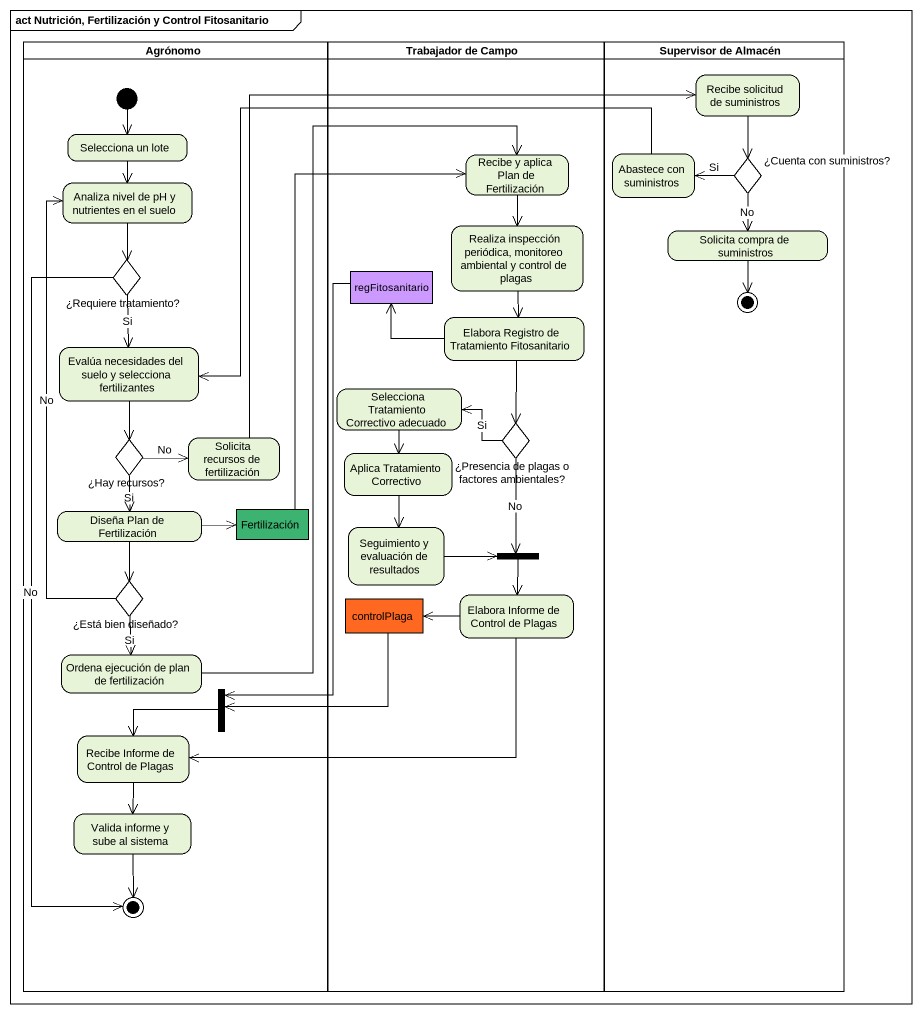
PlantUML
@startuml
mainframe act Nutrición, Fertilización y Control Fitosanitario
hide empty description
state Agrónomo <<partition>> {
  state "Selecciona un lote" as Selecciona_un_lote
  state "Analiza nivel de pH y nutrientes en el suelo" as Analiza_nivel_de_pH_y
  state "¿Requiere tratamiento?" as Requiere_tratamiento <<choice>>
  state "Evalúa necesidades del suelo y selecciona fertilizantes" as Evalúa_necesidades_del
  state "¿Hay recursos?" as Hay_recursos <<choice>>
  state "Solicita recursos de fertilización" as Solicita_recursos_de
  state "Diseña Plan de Fertilización" as Diseña_Plan_de_Fertilización
  state Fertilización <<object>> #3CB371
  state "¿Está bien diseñado?" as Está_bien_diseñado <<choice>>
  state "Ordena ejecución de plan de fertilización" as Ordena_ejecución_de_plan_de
  state fork2 <<join>>
  state "Recibe Informe de Control de Plagas" as Recibe_Informe_de_Control
  state "Valida informe y sube al sistema" as Valida_informe_y_sube_al
  [*] --> Selecciona_un_lote
  Requiere_tratamiento --> [*] : No
  Valida_informe_y_sube_al --> [*]
}
state "Trabajador de Campo" as Trabajador_de_Campo <<partition>> {
  state "Recibe y aplica Plan de Fertilización" as Recibe_y_aplica_Plan_de
  state "Realiza inspección periódica, monitoreo ambiental y control de plagas" as Realiza_inspección
  state regFitosanitario <<object>> #CC99FF
  state "Elabora Registro de Tratamiento Fitosanitario" as Elabora_Registro_de
  state "Selecciona Tratamiento Correctivo adecuado" as Selecciona_Tratamiento
  state "¿Presencia de plagas o factores ambientales?" as Presencia_de_plagas_o <<choice>>
  state "Aplica Tratamiento Correctivo" as Aplica_Tratamiento
  state "Seguimiento y evaluación de resultados" as Seguimiento_y_evaluación_de
  state fork1 <<join>>
  state controlPlaga <<object>> #FF6820
  state "Elabora Informe de Control de Plagas" as Elabora_Informe_de_Control
}
state "Supervisor de Almacén" as Supervisor_de_Almacén <<partition>> {
  state "Recibe solicitud de suministros" as Recibe_solicitud_de
  state "Abastece con suministros" as Abastece_con_suministros
  state "¿Cuenta con suministros?" as Cuenta_con_suministros <<choice>>
  state "Solicita compra de suministros" as Solicita_compra_de
  Solicita_compra_de --> [*]
}
Recibe_solicitud_de --> Cuenta_con_suministros
Selecciona_un_lote --> Analiza_nivel_de_pH_y
Analiza_nivel_de_pH_y --> Requiere_tratamiento
Recibe_y_aplica_Plan_de --> Realiza_inspección
Abastece_con_suministros -left-> Evalúa_necesidades_del
Cuenta_con_suministros -left-> Abastece_con_suministros : Si
Cuenta_con_suministros --> Solicita_compra_de : No
Realiza_inspección --> Elabora_Registro_de
Requiere_tratamiento --> Evalúa_necesidades_del : Si
regFitosanitario --> fork2
Elabora_Registro_de -left-> regFitosanitario
Elabora_Registro_de --> Presencia_de_plagas_o
Evalúa_necesidades_del --> Hay_recursos
Selecciona_Tratamiento --> Aplica_Tratamiento
Presencia_de_plagas_o -left-> Selecciona_Tratamiento : Si
Presencia_de_plagas_o --> fork1 : No
Hay_recursos -right-> Solicita_recursos_de : No
Hay_recursos --> Diseña_Plan_de_Fertilización : Si
Solicita_recursos_de -up-> Recibe_solicitud_de
Aplica_Tratamiento --> Seguimiento_y_evaluación_de
Diseña_Plan_de_Fertilización -right-> Fertilización
Diseña_Plan_de_Fertilización --> Está_bien_diseñado
Fertilización -up-> Recibe_y_aplica_Plan_de
Seguimiento_y_evaluación_de -right-> fork1
fork1 --> Elabora_Informe_de_Control
Está_bien_diseñado -up-> Analiza_nivel_de_pH_y : No
Está_bien_diseñado --> Ordena_ejecución_de_plan_de : Si
controlPlaga -left-> fork2
Elabora_Informe_de_Control -left-> controlPlaga
Elabora_Informe_de_Control -left-> Recibe_Informe_de_Control
Ordena_ejecución_de_plan_de -up-> Recibe_y_aplica_Plan_de
fork2 -left-> Recibe_Informe_de_Control
Recibe_Informe_de_Control --> Valida_informe_y_sube_al
@enduml
